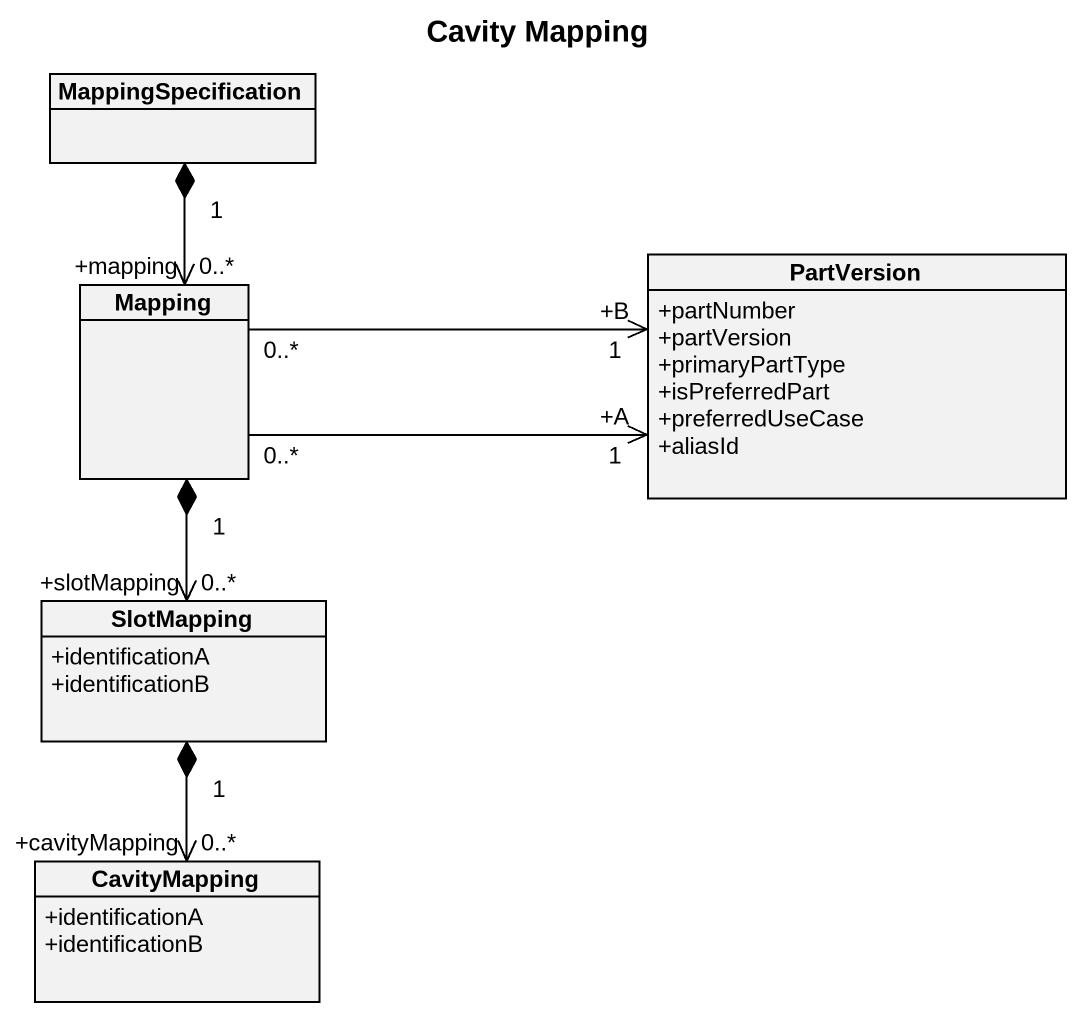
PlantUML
@startuml
title Cavity Mapping
hide circle
hide empty members
skinparam classAttributeIconSize 0
class MappingSpecification
class PartVersion {
  +partNumber
  +partVersion
  +primaryPartType
  +isPreferredPart
  +preferredUseCase
  +aliasId
}
class Mapping
class SlotMapping {
  +identificationA
  +identificationB
}
class CavityMapping {
  +identificationA
  +identificationB
}
Mapping "+mapping\n0..*" <-up-* "1" MappingSpecification
Mapping "0..*" -right-> "+A\n1" PartVersion
Mapping "0..*" -right-> "+B\n1" PartVersion
SlotMapping "+slotMapping\n0..*" <-up-* "1" Mapping
CavityMapping "+cavityMapping\n0..*" <-up-* "1" SlotMapping
@enduml
